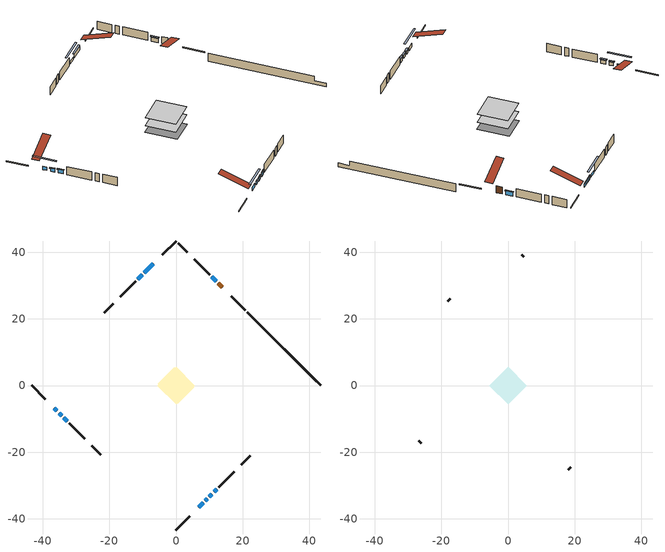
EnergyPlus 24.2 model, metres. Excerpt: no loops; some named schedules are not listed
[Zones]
conditioned space
 floor adiabatic (AdiabaticFloorConstruction): -5.69,0 0,5.69 5.69,0 0,-5.69 z1.53
 floor foundation (Slab1 construction): -5.5,0.54 -0.54,5.5 5.5,-0.54 0.54,-5.5 z-0.91
 wall outside (RimJoist1 construction): 0,-43.39 4.12,-39.26 / -43.39,0 -39.26,-4.12 / 0,43.39 -4.12,39.26 / 20.74,22.64 16.62,26.76 z1.53:1.83
 wall outside (AdiabaticWallConstruction 1): 13.85,29.54 12.7,30.68 z1.53:3.56
 wall outside (AdiabaticWallConstruction): 12.05,31.34 10.75,32.63 z1.53:2.75; 6.89,-36.49 8.15,-35.23 / -36.49,-6.89 -35.74,-7.65 / 10,-33.38 10.76,-32.63 / -35.08,-8.31 -34.32,-9.06 z1.53:2.5; -6.89,36.49 -9.48,33.9 / -33.67,-9.72 -32.7,-10.69 z1.53:2.6; 8.81,-34.58 9.35,-34.04 z1.53:2.45; 11.41,-31.97 12.17,-31.21 z1.53:2.7; -10.14,33.25 -11.43,31.95 z1.53:2.34
 wall outside (Wall1 construction): 12.83,-30.56 17.47,-25.92 / -32.04,-11.34 -27.4,-15.98 / -12.09,31.3 -16.73,26.66 / 10.1,33.29 5.46,37.93 z1.53:3.97
 wall outside (Wall3 construction): 19.52,-23.87 22.27,-21.12 / -25.35,-18.03 -22.6,-20.78 / -18.78,24.61 -21.53,21.86 / 3.41,39.98 0.66,42.73 z1.53:3.97
 wall foundation (FoundationWall1 construction): 21.4,21.98,-0.91 21.4,21.98,1.53 41.19,2.2,1.53 41.19,2.2,0.17 43.39,0,0.17 43.39,0,-0.91
 window (WindowConstruction): 12.05,31.34 10.75,32.63 z1.53:2.75
 window (WindowConstruction 8): 6.9,-36.49 8.15,-35.23 z1.53:2.5
 window (WindowConstruction 9): -36.49,-6.9 -35.74,-7.65 z1.53:2.5
 window (WindowConstruction 1): -6.9,36.49 -9.48,33.9 z1.53:2.6
 window (WindowConstruction 2): 8.81,-34.58 9.35,-34.04 z1.53:2.44
 window (WindowConstruction 3): 10,-33.38 10.76,-32.63 z1.53:2.5
 window (WindowConstruction 4): 11.42,-31.97 12.17,-31.22 z1.53:2.7
 window (WindowConstruction 5): -35.08,-8.31 -34.33,-9.06 z1.53:2.5
 window (WindowConstruction 6): -33.67,-9.72 -32.7,-10.69 z1.53:2.6
 window (WindowConstruction 7): -10.14,33.25 -11.43,31.95 z1.53:2.34
 door (Door): 13.85,29.54 12.7,30.68 z1.53:3.56
 ceiling adiabatic (AdiabaticFloorConstruction): 0,-5.69 5.69,0 0,5.69 -5.69,0 z1.53
attic - vented
 floor to conditioned space (Floor1 construction Reversed): -5.69,0 0,5.69 5.69,0 0,-5.69 z3.97
 wall outside (Wall2 construction): 18.12,-25.26 18.86,-24.53 / -26.75,-16.64 -26.01,-17.38 / -17.38,26 -18.12,25.26 / 4.8,38.58 4.06,39.32 z1.53:3.97
 roof outside (Roof1 construction): 6.24,-37.15,3.97 0.7,-31.61,6.58 -0.76,-33.07,6.58 4.78,-38.61,3.97; -37.15,-6.24,3.97 -31.61,-0.7,6.58 -33.07,0.76,6.58 -38.61,-4.78,3.97; -6.24,37.15,3.97 -0.7,31.61,6.58 0.76,33.07,6.58 -4.78,38.61,3.97; 14.51,28.88,3.97 8.97,23.34,6.58 10.43,21.88,6.58 15.97,27.42,3.97
shading: 10.61,32.77 12.19,31.2 12.48,31.49 10.9,33.07 z2.95; 10.02,-33.37 5.03,-38.36 5.32,-38.65 10.31,-33.66 z5.14; -33.87,-9.52 -38.36,-5.03 -38.65,-5.32 -34.16,-9.81 z5.14; -9.62,33.76 -6.75,36.63 -7.04,36.92 -9.91,34.05 z2.8; 9.49,-33.9 8.67,-34.72 8.96,-35.01 9.78,-34.19 z2.65; 10.9,-32.48 9.86,-33.52 10.15,-33.81 11.19,-32.78 z2.7; 12.31,-31.07 11.27,-32.11 11.56,-32.4 12.6,-31.36 z2.9; -34.18,-9.2 -35.22,-8.16 -35.51,-8.45 -34.47,-9.49 z2.7; -32.56,-10.83 -33.81,-9.57 -34.1,-9.87 -32.85,-11.12 z2.8; -13.3,30.09 -8.27,35.11 -8.56,35.4 -13.59,30.38 z4.98
[Building]
Building 1: Terrain=Suburbs
[Site:Location]
Halifax Intl AP_NS: Latitude {deg}=44.88; Longitude {deg}=-63.51; Time Zone {hr}=-4; Elevation {m}=145; Keep Site Location Information=Yes
[Site:GroundTemperature:Shallow]
3.15511, 1.33576, 1.19006, 2.05344, 5.51939, 8.9692, 11.96, 13.8546, 14.0156, 12.4746, 9.56009, 6.2161
[Site:WaterMainsTemperature]
Calculation Method=Schedule; Temperature Schedule=mains temperature schedule
[Material] Roughness=Rough; Thermal Absorptance=0.9
Name | Thickness {m} | Conductivity {W/m-K} | Density {kg/m3} | Specific Heat {J/kg-K} | Solar Absorptance | Visible Absorptance
asphalt or fiberglass shingles | 0.00635 | 0.162714 | 1121.4 | 1465.45 | 0.4 | 0.4
ceiling loosefill ins | 0.169333 | 0.0480833 | 16.02 | 1046.75 | 0.7 | 0.7
ceiling stud and cavity | 0.1397 | 0.110651 | 65.682 | 1177.47 | 0.7 | 0.7
concrete 4.0 in. | 0.1016 | 1.803125 | 2242.8 | 837.4 | 0.7 | 0.7
concrete 8.0 in. | 0.2032 | 1.803125 | 2242.8 | 837.4 | 0.7 | 0.7
door material | 0.04445 | 0.188738 | 512.64 | 1214.23 | 0.7 | 0.7
exterior vertical ins | 0.00426489 | 0.029427 | 32.04 | 1214.23 | 0.7 | 0.7
floor covering | 0.0127 | 0.0433444 | 54.468 | 1339.84 | 0.6 | 0.6
floor rigid ins; wall rigid ins | 0.512978 | 0.029427 | 32.04 | 1214.23 | 0.7 | 0.7
floor stud and cavity | 0.1397 | 1.75129 | 37.0049 | 1207.88 | 0.7 | 0.7
furniture material conditioned space 1 | 0.1524 | 0.115458 | 640.8 | 1214.23 | 0.6 | 0.6
gypsum board | 0.0127 | 0.160291 | 801 | 837.4 | 0.6 | 0.6
gypsum board 1 | 0.0127 | 0.160291 | 801 | 837.4 | 0.7 | 0.7
osb sheathing 0.5 in. | 0.0127 | 0.115458 | 512.64 | 1214.23 | 0.7 | 0.7
osb sheathing 0.75 in. | 0.01905 | 0.115458 | 512.64 | 1214.23 | 0.7 | 0.7
osb sheathing 2.0 in. | 0.0508 | 0.115458 | 512.64 | 1214.23 | 0.7 | 0.7
rim joist stud and cavity | 0.0508 | 0.0292424 | 125.044 | 1163.47 | 0.6 | 0.6
wall stud and cavity | 0.1397 | 0.0966364 | 139.0536 | 1170.24 | 0.7 | 0.7
wall stud and cavity 1 | 0.0889 | 6.9971 | 50.32683 | 1063.81 | 0.6 | 0.6
wall stud and cavity 2 | 0.1397 | 0.0978328 | 139.0536 | 1170.24 | 0.7 | 0.7
wall stud and cavity 3 | 0.0889 | 0.380278 | 52.3479 | 1209.89 | 0.7 | 0.7
wall stud and cavity 4 | 0.0889 | 0.391764 | 83.0341 | 1211.67 | 0.7 | 0.7
wood siding | 0.0254 | 0.102417 | 544.68 | 1172.36 | 0.4 | 0.4
wood siding 1 | 0.00254 | 0.102417 | 544.68 | 1172.36 | 0.4 | 0.4
wood siding 2; wood siding 3; wood siding 4 | 0.0254 | 0.102417 | 544.68 | 1172.36 | 0.7 | 0.7
[WindowMaterial:SimpleGlazingSystem]
Name | U-Factor {W/m2-K} | Solar Heat Gain Coefficient
WindowMaterial | 2.78903 | 0.6
WindowMaterial 1 | 2.78676 | 0.59
WindowMaterial 2 | 2.76973 | 0.49
WindowMaterial 3 | 2.77825 | 0.53
WindowMaterial 4 | 2.78165 | 0.55
WindowMaterial 5 | 2.78392 | 0.57
WindowMaterial 6 | 2.78222 | 0.56
WindowMaterial 7 | 2.78563 | 0.58
[Construction]
AdiabaticFloorConstruction: floor stud and cavity, floor rigid ins, osb sheathing 0.75 in., floor covering
AdiabaticWallConstruction: wood siding 3, wall rigid ins, wall stud and cavity 3, gypsum board
AdiabaticWallConstruction 1: wood siding 4, wall rigid ins, wall stud and cavity 3, gypsum board
Door: door material
Floor1 construction Reversed: gypsum board, ceiling stud and cavity, ceiling loosefill ins
FoundationWall1 construction: concrete 8.0 in., gypsum board 1
furniture construction conditioned space 1: furniture material conditioned space 1
PartitionWallConstruction: gypsum board, wall stud and cavity 4, gypsum board
RimJoist1 construction: wood siding 2, osb sheathing 2.0 in., rim joist stud and cavity
Roof1 construction: asphalt or fiberglass shingles
Slab1 construction: concrete 4.0 in.
Wall1 construction: wood siding, osb sheathing 0.5 in., wall stud and cavity, gypsum board
Wall2 construction: wood siding 1, wall stud and cavity 1
Wall3 construction: wood siding, osb sheathing 0.5 in., wall stud and cavity 2, gypsum board
WindowConstruction: WindowMaterial
WindowConstruction 1: WindowMaterial 1
WindowConstruction 2: WindowMaterial 2
WindowConstruction 3; WindowConstruction 5; WindowConstruction 9: WindowMaterial 3
WindowConstruction 4: WindowMaterial 4
WindowConstruction 6: WindowMaterial 5
WindowConstruction 7: WindowMaterial 6
WindowConstruction 8: WindowMaterial 7
[Zone] Multiplier=1; Part of Total Floor Area=Yes
Name | Volume {m3}
attic - vented | 27.4033
conditioned space | 323.3
[Space]
Name | Zone | Volume {m3}
attic - vented 1 | attic - vented | 27.4033
conditioned space 1 | conditioned space | 323.3
[ZoneInfiltration:EffectiveLeakageArea]
infil attic - vented 1: Zone or Space=attic - vented 1; Schedule=Always On Discrete; Effective Air Leakage Area {cm2}=2316.18; Stack Coefficient=0.000351105; Wind Coefficient=1.26602e-05
[ZoneMixing]
whole house fan mix: Zone or Space=attic - vented; Schedule=Always On Continuous; Design Flow Rate Calculation Method=Flow/Zone; Design Flow Rate {m3/s}=0; Source Zone or Space=conditioned space
[SurfaceProperty:ExposedFoundationPerimeter]
Slab1: Exposed Perimeter Calculation Method=TotalExposedPerimeter; Total Exposed Perimeter {m}=31.091
[InternalMass] Zone or ZoneList=conditioned space; Space or SpaceList=conditioned space 1
Name | Construction | Surface Area {m2}
furniture mass conditioned space 1 | furniture construction conditioned space 1 | 49.8122
partition wall mass | PartitionWallConstruction | 124.53
[Lights]
interior lighting: Zone or ZoneList or Space or SpaceList=conditioned space 1; Schedule=interior lighting schedule; Design Level Calculation Method=LightingLevel; Lighting Level {W}=343.2; Return Air Fraction=0; Fraction Radiant=0.6; Fraction Visible=0.2; Fraction Replaceable=1
[People]
occupants: Zone or ZoneList or Space or SpaceList=conditioned space 1; Number of People Schedule=occupants schedule; Number of People Calculation Method=People; Number of People=3; Fraction Radiant=0.314171; Sensible Heat Fraction=0.56303; Activity Level Schedule=occupants activity schedule; Carbon Dioxide Generation Rate {m3/s-W}=0; Enable ASHRAE 55 Comfort Warnings=No; Mean Radiant Temperature Calculation Type=EnclosureAveraged
[ElectricEquipment] Zone or ZoneList or Space or SpaceList=conditioned space 1; Design Level Calculation Method=EquipmentLevel
Name | Schedule | Design Level {W} | Fraction Latent | Fraction Radiant | Fraction Lost
clothes dryer | clothes dryer schedule | 140.772 | 0.015 | 0.081 | 0.85
clothes washer | clothes washer schedule | 32.1985 | 0.03 | 0.162 | 0.7
cooking range | cooking range schedule | 215.147 | 0.08 | 0.432 | 0.2
dishwasher | dishwasher schedule | 66.8632 | 0.3 | 0.18 | 0.4
fridge | fridge schedule | 72.9452 | 0 | 0.6 | 0
mech vent bath fan 0 | mech vent bath fan 0 schedule | 50.2 | 0 | 0 | 1
mech vent house fan | mech vent house fan schedule | 0 | 0 | 0 | 1
mech vent house fan cfis | mech vent house fan cfis schedule | 0 | 0 | 0 | 0
misc plug loads | misc plug loads schedule | 494.7 | 0.045 | 0.513 | 0.1
whole house fan | Always On Discrete | 0 | 0 | 0 | 1
[OtherEquipment] Zone or ZoneList or Space or SpaceList=conditioned space 1; Design Level Calculation Method=EquipmentLevel
Name | Fuel Type | Schedule | Design Level {W} | Fraction Latent | Fraction Radiant | Fraction Lost
clothes dryer 1 | Electricity | clothes dryer schedule | 0 | 0.015 | 0.081 | 0.85
cooking range 1 | Electricity | cooking range schedule | 0 | 0.08 | 0.432 | 0.2
general water use latent | None | general water use schedule | 62.594 | 1 | 0 | 0
general water use sensible | None | general water use schedule | -61.6891 | 0 | 0.6 | 0
mech vent house fan latent load | None | Always On Discrete | 0 | 1 | 0 | 0
mech vent house fan sensible load | None | Always On Discrete | 0 | 0 | 0 | 0
water heater energy adjustment1 | Electricity | Always On Discrete | 0.01 | 0 | 0 | 1
[ZoneInfiltration:DesignFlowRate] Zone or ZoneList or Space or SpaceList=conditioned space 1; Schedule=Always On Discrete; Design Flow Rate Calculation Method=Flow/Zone; Design Flow Rate {m3/s}=0
infil flow; natural vent flow; whole house fan flow
[ZoneControl:Thermostat]
conditioned space Thermostat: Zone or ZoneList=conditioned space; Control Type Schedule=conditioned space Thermostat Schedule; Control 1=conditioned space temperature setpoint; Temperature Difference Between Cutout And Setpoint {deltaC}=0
[ZoneHVAC:Baseboard:Convective:Electric]
electric baseboard: Availability Schedule=Always On Discrete; Heating Design Capacity {W}=11108.3; Efficiency=1
[AirLoopHVAC:UnitarySystem]
unit heater unitary system: Control Type=Load; Controlling Zone or Thermostat Location=conditioned space; Dehumidification Control Type=None; Availability Schedule=Always On Discrete; Supply Fan=unit heater supply fan; Fan Placement=BlowThrough; Supply Air Fan Operating Mode Schedule=unit heater auto fan schedule; Heating Coil=unit heater htg coil; DX Heating Coil Sizing Ratio=1; Use DOAS DX Cooling Coil=No; Minimum Supply Air Temperature {C}=2; Latent Load Control=SensibleOnlyLoadControl; Cooling Supply Air Flow Rate Method=None; Heating Supply Air Flow Rate Method=SupplyAirFlowRate; Heating Supply Air Flow Rate {m3/s}=0.00141584; No Load Supply Air Flow Rate Method=SupplyAirFlowRate; No Load Supply Air Flow Rate {m3/s}=0; No Load Supply Air Flow Rate Control Set To Low Speed=Yes; Maximum Supply Air Temperature {C}=48.8889; Maximum Outdoor Dry-Bulb Temperature for Supplemental Heater Operation {C}=21; Ancillary On-Cycle Electric Power {W}=0; Ancillary Off-Cycle Electric Power {W}=0
[Fan:SystemModel]
unit heater supply fan: Availability Schedule=Always On Discrete; Design Maximum Air Flow Rate {m3/s}=0.00141584; Speed Control Method=Discrete; Electric Power Minimum Flow Rate Fraction=0.2; Design Pressure Rise {Pa}=500; Motor Efficiency=1; Motor In Air Stream Fraction=1; Design Electric Power Consumption {W}=Autosize; Design Power Sizing Method=PowerPerFlow; Electric Power Per Unit Flow Rate {W/(m3/s)}=28251.7; Electric Power Per Unit Flow Rate Per Unit Pressure {W/((m3/s)-Pa)}=1.66667; Fan Total Efficiency=0.7; Motor Loss Radiative Fraction=0; Number of Speeds=1; Speed Flow Fraction 1=1; Speed Electric Power Fraction 1=1
[Coil:Heating:Fuel]
unit heater htg coil: Availability Schedule=Always On Discrete; Fuel Type=OtherFuel1; Burner Efficiency=0.3; Nominal Capacity {W}=0.293071; On Cycle Parasitic Electric Load {W}=0; Off Cycle Parasitic Fuel Load {W}=0
[Zone equipment]
conditioned space: electric baseboard, unit heater unitary system
[Foundation:Kiva]
Foundation Kiva 1: Initial Indoor Air Temperature {C}=18; Wall Height Above Grade {m}=1.52997; Wall Depth Below Slab {m}=0.2032; Custom Block Material Name 1=exterior vertical ins; Custom Block Depth 1 {m}=2.43998; Custom Block X Position 1 {m}=0.2159; Custom Block Z Position 1 {m}=0
[Foundation:Kiva:Settings]
Soil Conductivity {W/m-K}=0.849921; Soil Density {kg/m3}=1842.3; Soil Specific Heat {J/kg-K}=418.7; Ground Solar Absorptivity=0.9; Ground Thermal Absorptivity=0.9; Ground Surface Roughness {m}=0.03; Far-Field Width {m}=40; Deep-Ground Boundary Condition=ZeroFlux; Deep-Ground Depth {m}=40; Minimum Cell Dimension {m}=0.2; Maximum Cell Growth Coefficient=3; Simulation Timestep=Timestep
[Exterior:Lights]
exterior lighting: Schedule=exterior lighting schedule; Design Level {W}=75.6
[EnergyManagementSystem:GlobalVariable]
infil_program_Qfan
infil_program_Qinf
natural_vent_program_Qnv
natural_vent_program_Qwhf
[EnergyManagementSystem:Sensor]
Name | Output:Variable or Output:Meter Index Key | Output:Variable or Output:Meter
airflow_gain | infil flow | Infiltration Sensible Heat Gain Energy
airflow_gain_1 | natural vent flow | Infiltration Sensible Heat Gain Energy
airflow_gain_2 | whole house fan flow | Infiltration Sensible Heat Gain Energy
airflow_loss | infil flow | Infiltration Sensible Heat Loss Energy
airflow_loss_1 | natural vent flow | Infiltration Sensible Heat Loss Energy
airflow_loss_2 | whole house fan flow | Infiltration Sensible Heat Loss Energy
clg_load_cond |  | Cooling:EnergyTransfer:Zone:CONDITIONED SPACE
clg_sp_s; clg_sp_s_1 | cooling setpoint | Schedule Value
clothes_dryer_exhaust_0_sch_s | clothes dryer exhaust 0 schedule | Schedule Value
conditioned_space_clg_unmet_s | conditioned space | Zone Cooling Setpoint Not Met Time
conditioned_space_htg_unmet_s | conditioned space | Zone Heating Setpoint Not Met Time
cool_season | cooling season schedule | Schedule Value
fridge_tin_s | conditioned space | Zone Mean Air Temperature
htg_load_cond |  | Heating:EnergyTransfer:Zone:CONDITIONED SPACE
htg_sp_s; htg_sp_s_1 | heating setpoint | Schedule Value
ig_ee_conv | clothes dryer | Electric Equipment Convective Heating Energy
ig_ee_conv_2 | cooking range | Electric Equipment Convective Heating Energy
ig_ee_conv_4 | fridge | Electric Equipment Convective Heating Energy
ig_ee_conv_5 | misc plug loads | Electric Equipment Convective Heating Energy
ig_ee_conv_6 | whole house fan | Electric Equipment Convective Heating Energy
ig_ee_rad | clothes dryer | Electric Equipment Radiant Heating Energy
ig_ee_rad_2 | cooking range | Electric Equipment Radiant Heating Energy
ig_ee_rad_4 | fridge | Electric Equipment Radiant Heating Energy
ig_ee_rad_5 | misc plug loads | Electric Equipment Radiant Heating Energy
ig_ee_rad_6 | whole house fan | Electric Equipment Radiant Heating Energy
ig_lgt_conv | interior lighting | Lights Convective Heating Energy
ig_lgt_rad | interior lighting | Lights Radiant Heating Energy
ig_lgt_vis | interior lighting | Lights Visible Radiation Heating Energy
ig_oe_conv | clothes dryer 1 | Other Equipment Convective Heating Energy
ig_oe_conv_1 | cooking range 1 | Other Equipment Convective Heating Energy
ig_oe_conv_2 | general water use latent | Other Equipment Convective Heating Energy
ig_oe_conv_3 | general water use sensible | Other Equipment Convective Heating Energy
ig_oe_conv_4 | water heater energy adjustment1 | Other Equipment Convective Heating Energy
ig_oe_rad | clothes dryer 1 | Other Equipment Radiant Heating Energy
ig_oe_rad_1 | cooking range 1 | Other Equipment Radiant Heating Energy
ig_oe_rad_2 | general water use latent | Other Equipment Radiant Heating Energy
ig_oe_rad_3 | general water use sensible | Other Equipment Radiant Heating Energy
ig_oe_rad_4 | water heater energy adjustment1 | Other Equipment Radiant Heating Energy
ig_ppl_conv | occupants | People Convective Heating Energy
ig_ppl_rad | occupants | People Radiant Heating Energy
im_conv | furniture mass conditioned space 1 | Surface Inside Face Convection Heat Gain Energy
im_conv_1 | partition wall mass | Surface Inside Face Convection Heat Gain Energy
im_ig | furniture mass conditioned space 1 | Surface Inside Face Internal Gains Radiation Heat Gain Energy
im_ig_1 | partition wall mass | Surface Inside Face Internal Gains Radiation Heat Gain Energy
im_lgt | furniture mass conditioned space 1 | Surface Inside Face Lights Radiation Heat Gain Energy
im_lgt_1 | partition wall mass | Surface Inside Face Lights Radiation Heat Gain Energy
im_sol | furniture mass conditioned space 1 | Surface Inside Face Solar Radiation Heat Gain Energy
im_sol_1 | partition wall mass | Surface Inside Face Solar Radiation Heat Gain Energy
im_surf | furniture mass conditioned space 1 | Surface Inside Face Net Surface Thermal Radiation Heat Gain Energy
im_surf_1 | partition wall mass | Surface Inside Face Net Surface Thermal Radiation Heat Gain Energy
mech_vent_bath_fan_0_sch_s | mech vent bath fan 0 schedule | Schedule Value
mv_conv | mech vent bath fan 0 | Electric Equipment Convective Heating Energy
mv_conv_1 | mech vent house fan | Electric Equipment Convective Heating Energy
mv_conv_2 | mech vent house fan cfis | Electric Equipment Convective Heating Energy
mv_conv_3 | mech vent house fan latent load | Other Equipment Convective Heating Energy
mv_conv_4 | mech vent house fan sensible load | Other Equipment Convective Heating Energy
mv_rad | mech vent bath fan 0 | Electric Equipment Radiant Heating Energy
mv_rad_1 | mech vent house fan | Electric Equipment Radiant Heating Energy
mv_rad_2 | mech vent house fan cfis | Electric Equipment Radiant Heating Energy
mv_rad_3 | mech vent house fan latent load | Other Equipment Radiant Heating Energy
mv_rad_4 | mech vent house fan sensible load | Other Equipment Radiant Heating Energy
natural_vent_s | natural vent schedule | Schedule Value
out_pb_s |  | Site Outdoor Air Barometric Pressure
out_wt_s |  | Site Outdoor Air Humidity Ratio
site_vw_s |  | Site Wind Speed
ss_back_out | Window1 | Surface Window Shortwave from Zone Back Out Window Heat Transfer Rate
ss_back_out_1 | Window10 | Surface Window Shortwave from Zone Back Out Window Heat Transfer Rate
ss_back_out_2 | Window11 | Surface Window Shortwave from Zone Back Out Window Heat Transfer Rate
ss_back_out_3 | Window2 | Surface Window Shortwave from Zone Back Out Window Heat Transfer Rate
ss_back_out_4 | Window4 | Surface Window Shortwave from Zone Back Out Window Heat Transfer Rate
ss_back_out_5 | Window5 | Surface Window Shortwave from Zone Back Out Window Heat Transfer Rate
ss_back_out_6 | Window6 | Surface Window Shortwave from Zone Back Out Window Heat Transfer Rate
ss_back_out_7 | Window7 | Surface Window Shortwave from Zone Back Out Window Heat Transfer Rate
ss_back_out_8 | Window8 | Surface Window Shortwave from Zone Back Out Window Heat Transfer Rate
ss_back_out_9 | Window9 | Surface Window Shortwave from Zone Back Out Window Heat Transfer Rate
ss_conv | Door1 | Surface Inside Face Convection Heat Gain Energy
ss_conv_1 | Window1 | Surface Inside Face Convection Heat Gain Energy
ss_conv_10 | Window9 | Surface Inside Face Convection Heat Gain Energy
ss_conv_2 | Window10 | Surface Inside Face Convection Heat Gain Energy
ss_conv_3 | Window11 | Surface Inside Face Convection Heat Gain Energy
ss_conv_4 | Window2 | Surface Inside Face Convection Heat Gain Energy
ss_conv_5 | Window4 | Surface Inside Face Convection Heat Gain Energy
ss_conv_6 | Window5 | Surface Inside Face Convection Heat Gain Energy
ss_conv_7 | Window6 | Surface Inside Face Convection Heat Gain Energy
ss_conv_8 | Window7 | Surface Inside Face Convection Heat Gain Energy
ss_conv_9 | Window8 | Surface Inside Face Convection Heat Gain Energy
ss_ig | Door1 | Surface Inside Face Internal Gains Radiation Heat Gain Energy
ss_ig_1 | Window1 | Surface Inside Face Internal Gains Radiation Heat Gain Energy
ss_ig_10 | Window9 | Surface Inside Face Internal Gains Radiation Heat Gain Energy
ss_ig_2 | Window10 | Surface Inside Face Internal Gains Radiation Heat Gain Energy
ss_ig_3 | Window11 | Surface Inside Face Internal Gains Radiation Heat Gain Energy
ss_ig_4 | Window2 | Surface Inside Face Internal Gains Radiation Heat Gain Energy
ss_ig_5 | Window4 | Surface Inside Face Internal Gains Radiation Heat Gain Energy
ss_ig_6 | Window5 | Surface Inside Face Internal Gains Radiation Heat Gain Energy
ss_ig_7 | Window6 | Surface Inside Face Internal Gains Radiation Heat Gain Energy
ss_ig_8 | Window7 | Surface Inside Face Internal Gains Radiation Heat Gain Energy
ss_ig_9 | Window8 | Surface Inside Face Internal Gains Radiation Heat Gain Energy
ss_lgt | Door1 | Surface Inside Face Lights Radiation Heat Gain Energy
ss_sol | Door1 | Surface Inside Face Solar Radiation Heat Gain Energy
ss_surf | Door1 | Surface Inside Face Net Surface Thermal Radiation Heat Gain Energy
ss_surf_1 | Window1 | Surface Inside Face Net Surface Thermal Radiation Heat Gain Energy
ss_surf_10 | Window9 | Surface Inside Face Net Surface Thermal Radiation Heat Gain Energy
ss_surf_2 | Window10 | Surface Inside Face Net Surface Thermal Radiation Heat Gain Energy
ss_surf_3 | Window11 | Surface Inside Face Net Surface Thermal Radiation Heat Gain Energy
ss_surf_4 | Window2 | Surface Inside Face Net Surface Thermal Radiation Heat Gain Energy
ss_surf_5 | Window4 | Surface Inside Face Net Surface Thermal Radiation Heat Gain Energy
ss_surf_6 | Window5 | Surface Inside Face Net Surface Thermal Radiation Heat Gain Energy
ss_surf_7 | Window6 | Surface Inside Face Net Surface Thermal Radiation Heat Gain Energy
ss_surf_8 | Window7 | Surface Inside Face Net Surface Thermal Radiation Heat Gain Energy
ss_surf_9 | Window8 | Surface Inside Face Net Surface Thermal Radiation Heat Gain Energy
ss_trans_in | Window1 | Surface Window Transmitted Solar Radiation Rate
ss_trans_in_1 | Window10 | Surface Window Transmitted Solar Radiation Rate
ss_trans_in_2 | Window11 | Surface Window Transmitted Solar Radiation Rate
ss_trans_in_3 | Window2 | Surface Window Transmitted Solar Radiation Rate
ss_trans_in_4 | Window4 | Surface Window Transmitted Solar Radiation Rate
ss_trans_in_5 | Window5 | Surface Window Transmitted Solar Radiation Rate
ss_trans_in_6 | Window6 | Surface Window Transmitted Solar Radiation Rate
ss_trans_in_7 | Window7 | Surface Window Transmitted Solar Radiation Rate
ss_trans_in_8 | Window8 | Surface Window Transmitted Solar Radiation Rate
ss_trans_in_9 | Window9 | Surface Window Transmitted Solar Radiation Rate
ss_trans_out | Window1 | Surface Inside Face Initial Transmitted Diffuse Transmitted Out Window Solar Radiation Rate
ss_trans_out_1 | Window10 | Surface Inside Face Initial Transmitted Diffuse Transmitted Out Window Solar Radiation Rate
ss_trans_out_2 | Window11 | Surface Inside Face Initial Transmitted Diffuse Transmitted Out Window Solar Radiation Rate
ss_trans_out_3 | Window2 | Surface Inside Face Initial Transmitted Diffuse Transmitted Out Window Solar Radiation Rate
ss_trans_out_4 | Window4 | Surface Inside Face Initial Transmitted Diffuse Transmitted Out Window Solar Radiation Rate
ss_trans_out_5 | Window5 | Surface Inside Face Initial Transmitted Diffuse Transmitted Out Window Solar Radiation Rate
ss_trans_out_6 | Window6 | Surface Inside Face Initial Transmitted Diffuse Transmitted Out Window Solar Radiation Rate
ss_trans_out_7 | Window7 | Surface Inside Face Initial Transmitted Diffuse Transmitted Out Window Solar Radiation Rate
ss_trans_out_8 | Window8 | Surface Inside Face Initial Transmitted Diffuse Transmitted Out Window Solar Radiation Rate
ss_trans_out_9 | Window9 | Surface Inside Face Initial Transmitted Diffuse Transmitted Out Window Solar Radiation Rate
s_conv | Floor1 | Surface Inside Face Convection Heat Gain Energy
s_conv_1 | FoundationWall1 | Surface Inside Face Convection Heat Gain Energy
s_conv_10 | Wall1:225 | Surface Inside Face Convection Heat Gain Energy
s_conv_11 | Wall1:315 | Surface Inside Face Convection Heat Gain Energy
s_conv_12 | Wall1:45 | Surface Inside Face Convection Heat Gain Energy
s_conv_13 | Wall3:135 | Surface Inside Face Convection Heat Gain Energy
s_conv_14 | Wall3:225 | Surface Inside Face Convection Heat Gain Energy
s_conv_15 | Wall3:315 | Surface Inside Face Convection Heat Gain Energy
